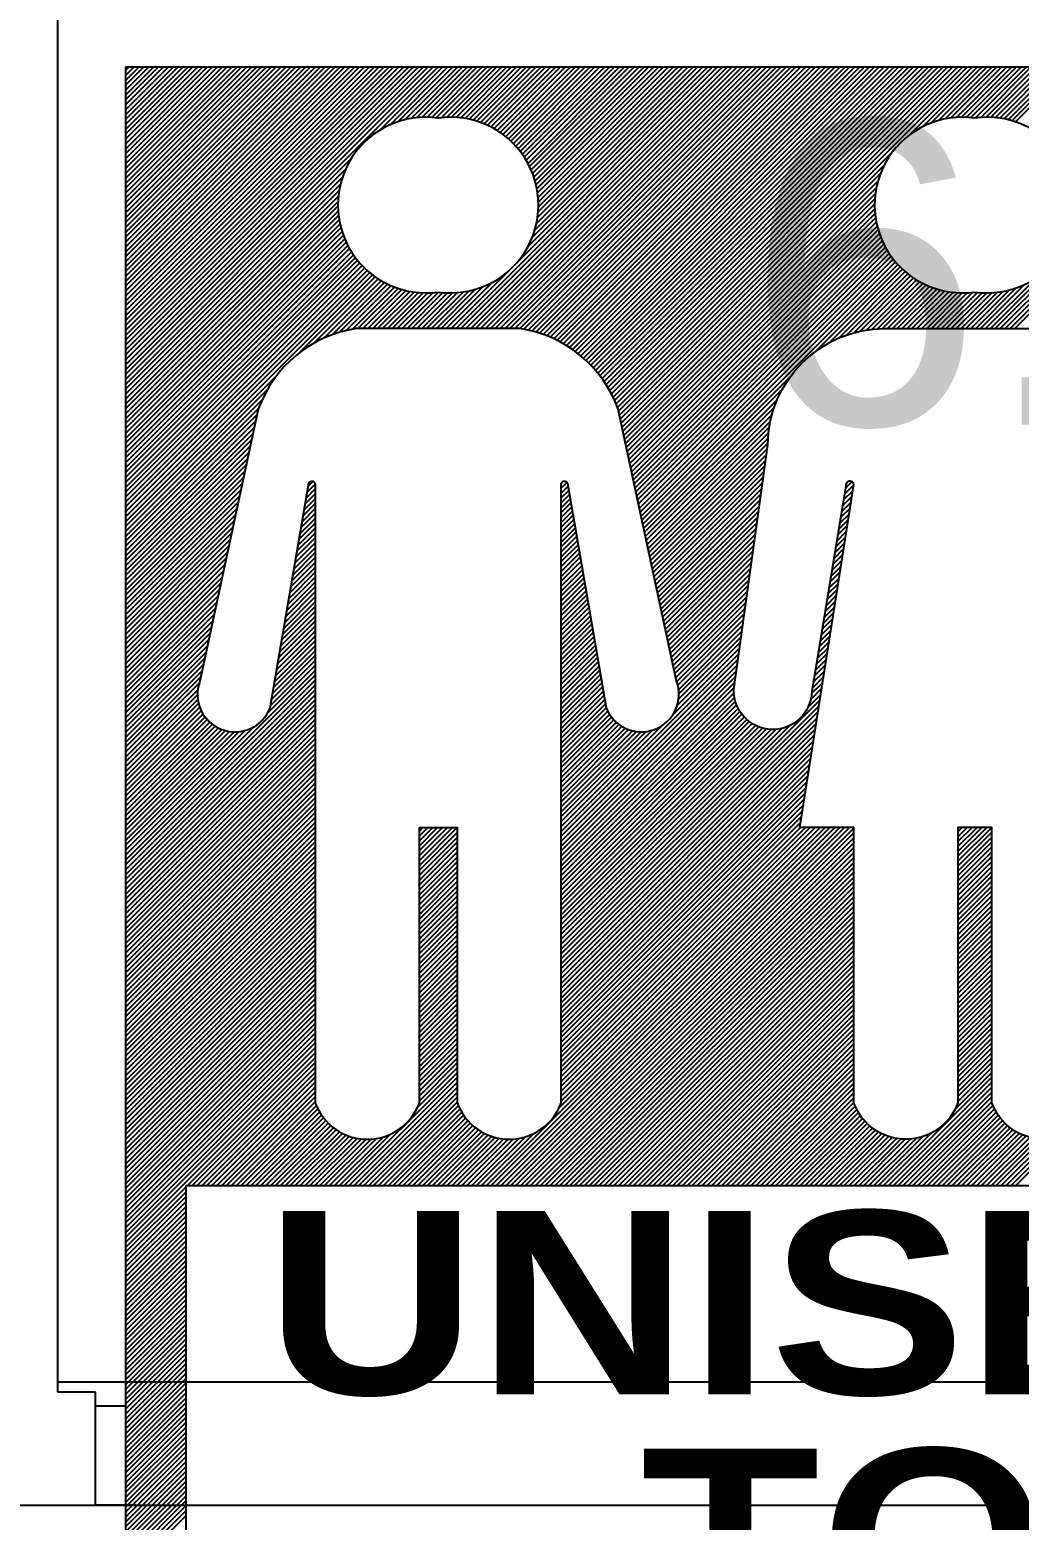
# Model space of a CAD drawing. Extents: x 15525 to 50715, y -3252 to 56414.
# Drawn here: x 30342 to 31332, y 7577 to 9069 of the extents above; entities that cross this region are included whole.
import ezdxf

# ---------------------------------------------------------------- set-up
doc = ezdxf.new("R2010")
doc.units = 0
doc.header["$MEASUREMENT"] = 0
doc.set_wipeout_variables(frame=1)
for name, color, linetype in [('A-Door', 252, 'CONTINUOUS'), ('A-Wall__Brick', 7, 'CONTINUOUS'), ('RM$', 7, 'CONTINUOUS'), ('RM$TXT', 4, 'CONTINUOUS')]:
    doc.layers.add(name, color=color, linetype=linetype)
doc.layers.add('A-Symbol-Toilet', color=7, linetype='CONTINUOUS', true_color=0x144fff)
doc.styles.add('Arial', font='arial.ttf')
doc.styles.add('MtXpl_Arial_Black', font='')
doc.styles.get('MtXpl_Arial_Black').set_extended_font_data('Arial Black')

# ---------------------------------------------------------------- blocks, each defined once
blk = doc.blocks.new('AB_T-Unisex-Acc_LH')
blk.add_wipeout([(0, 2380.6), (2981.7, 2380.6), (2981.7, 0), (0, 0)]).dxf.layer = 'A-Symbol-Toilet'
at = {"layer": 'A-Symbol-Toilet', "linetype": 'Continuous'}
for p, q in [((0, 2375.9), (4.7, 2380.6)), ((0, 2368.8), (11.8, 2380.6)), ((0, 2361.7), (18.9, 2380.6)), ((0, 2354.7), (25.9, 2380.6)), ((0, 2347.6), (33, 2380.6)), ((0, 2340.5), (40.1, 2380.6)), ((0, 2333.5), (47.1, 2380.6)), ((0, 2326.4), (54.2, 2380.6)), ((0, 2319.3), (61.3, 2380.6)), ((0, 2312.2), (68.4, 2380.6)), ((0, 2305.2), (75.4, 2380.6)), ((0, 2298.1), (82.5, 2380.6)), ((0, 2291), (89.6, 2380.6)), ((0, 2284), (96.6, 2380.6)), ((0, 2276.9), (103.7, 2380.6)), ((0, 2269.8), (110.8, 2380.6)), ((0, 2262.7), (117.8, 2380.6)), ((0, 2255.7), (124.9, 2380.6)), ((0, 2248.6), (132, 2380.6)), ((0, 2241.5), (139.1, 2380.6)), ((0, 2234.5), (146.1, 2380.6)), ((0, 2227.4), (153.2, 2380.6)), ((0, 2220.3), (160.3, 2380.6)), ((0, 2213.2), (167.3, 2380.6)), ((0, 2206.2), (174.4, 2380.6)), ((0, 2199.1), (181.5, 2380.6)), ((0, 2192), (188.6, 2380.6)), ((0, 2185), (195.6, 2380.6)), ((0, 2177.9), (202.7, 2380.6)), ((0, 2170.8), (209.8, 2380.6)), ((0, 2163.7), (216.8, 2380.6)), ((0, 2156.7), (223.9, 2380.6)), ((0, 2149.6), (231, 2380.6)), ((0, 2142.5), (238.1, 2380.6)), ((0, 2135.5), (245.1, 2380.6)), ((0, 2128.4), (252.2, 2380.6)), ((0, 2121.3), (259.3, 2380.6)), ((0, 2114.2), (266.3, 2380.6)), ((0, 2107.2), (273.4, 2380.6)), ((0, 2100.1), (280.5, 2380.6)), ((0, 2093), (287.6, 2380.6)), ((0, 2086), (294.6, 2380.6)), ((0, 2078.9), (301.7, 2380.6)), ((0, 2071.8), (308.8, 2380.6)), ((0, 2064.8), (315.8, 2380.6)), ((0, 2057.7), (322.9, 2380.6)), ((0, 2050.6), (330, 2380.6)), ((0, 2043.5), (337.1, 2380.6)), ((0, 2036.5), (344.1, 2380.6)), ((0, 2029.4), (351.2, 2380.6)), ((0, 2022.3), (358.3, 2380.6)), ((0, 2015.3), (365.3, 2380.6)), ((0, 2008.2), (372.4, 2380.6)), ((0, 2001.1), (379.5, 2380.6)), ((0, 1994), (386.6, 2380.6)), ((0, 1987), (393.6, 2380.6)), ((0, 1979.9), (400.7, 2380.6)), ((0, 1972.8), (407.8, 2380.6)), ((0, 1965.8), (414.8, 2380.6)), ((0, 1958.7), (421.9, 2380.6)), ((0, 1951.6), (429, 2380.6)), ((0, 1944.5), (436, 2380.6)), ((0, 1937.5), (443.1, 2380.6)), ((0, 1930.4), (450.2, 2380.6)), ((366.1, 2289.4), (457.3, 2380.6)), ((381, 2297.3), (464.3, 2380.6)), ((392.6, 2301.8), (471.4, 2380.6)), ((402.5, 2304.6), (478.5, 2380.6)), ((411.4, 2306.5), (485.5, 2380.6)), ((419.6, 2307.6), (492.6, 2380.6)), ((427.2, 2308.1), (499.7, 2380.6)), ((434.4, 2308.2), (506.8, 2380.6)), ((441.2, 2307.9), (513.8, 2380.6)), ((447.6, 2307.3), (520.9, 2380.6)), ((454.9, 2307.5), (528, 2380.6)), ((462.6, 2308.1), (535, 2380.6)), ((469.8, 2308.2), (542.1, 2380.6)), ((476.1, 2003.4), (853.2, 2380.6)), ((476.6, 2308), (549.2, 2380.6)), ((483, 2307.4), (556.3, 2380.6)), ((483.2, 2003.4), (860.3, 2380.6)), ((489.2, 2306.5), (563.3, 2380.6)), ((490.2, 2003.4), (867.4, 2380.6)), ((495.2, 2305.4), (570.4, 2380.6)), ((497.3, 2003.4), (874.5, 2380.6)), ((500.9, 2304), (577.5, 2380.6)), ((504.4, 2003.4), (881.5, 2380.6)), ((506.3, 2302.4), (584.5, 2380.6)), ((511.5, 2003.4), (888.6, 2380.6)), ((511.6, 2300.6), (591.6, 2380.6)), ((516.7, 2298.6), (598.7, 2380.6)), ((518.5, 2003.4), (895.7, 2380.6)), ((521.6, 2296.5), (605.8, 2380.6)), ((525.6, 2003.4), (902.7, 2380.6)), ((526.4, 2294.1), (612.8, 2380.6)), ((531, 2291.7), (619.9, 2380.6)), ((532.7, 2003.4), (909.8, 2380.6)), ((535.4, 2289), (627, 2380.6)), ((539.7, 2286.2), (634, 2380.6)), ((539.7, 2003.4), (916.9, 2380.6)), ((543.8, 2283.3), (641.1, 2380.6)), ((546.8, 2003.4), (924, 2380.6)), ((547.8, 2280.2), (648.2, 2380.6)), ((551.6, 2277), (655.3, 2380.6)), ((553.9, 2003.4), (931, 2380.6)), ((555.3, 2273.6), (662.3, 2380.6)), ((558.9, 2270.1), (669.4, 2380.6)), ((561, 2003.4), (938.1, 2380.6)), ((562.3, 2266.5), (676.5, 2380.6)), ((563.7, 2098.1), (846.2, 2380.6)), ((565.6, 2262.7), (683.5, 2380.6)), ((568, 2003.4), (945.2, 2380.6)), ((568.8, 2258.8), (690.6, 2380.6)), ((571.8, 2254.7), (697.7, 2380.6)), ((574.1, 2002.5), (952.2, 2380.6)), ((574.6, 2250.5), (704.7, 2380.6)), ((577.3, 2246.1), (711.8, 2380.6)), ((579.8, 2121.3), (839.1, 2380.6)), ((579.9, 2241.6), (718.9, 2380.6)), ((580, 2001.3), (959.3, 2380.6)), ((582.3, 2236.9), (726, 2380.6)), ((584.5, 2232.1), (733, 2380.6)), ((585.7, 1999.9), (966.4, 2380.6)), ((586, 2134.6), (832, 2380.6)), ((586.6, 2227), (740.1, 2380.6)), ((588.4, 2221.8), (747.2, 2380.6)), ((589.8, 2145.4), (825, 2380.6)), ((590.1, 2216.5), (754.2, 2380.6)), ((591.3, 1998.4), (973.4, 2380.6)), ((591.6, 2210.9), (761.3, 2380.6)), ((592.2, 2154.9), (817.9, 2380.6)), ((592.8, 2205), (768.4, 2380.6)), ((593.7, 2163.5), (810.8, 2380.6)), ((593.8, 2198.9), (775.5, 2380.6)), ((594.5, 2192.6), (782.5, 2380.6)), ((594.6, 2171.5), (803.7, 2380.6)), ((594.9, 2185.9), (789.6, 2380.6)), ((595, 2178.9), (796.7, 2380.6)), ((596.7, 1996.8), (980.5, 2380.6)), ((602, 1995), (987.6, 2380.6)), ((607.1, 1993.1), (994.7, 2380.6)), ((612.1, 1991), (1001.7, 2380.6)), ((617, 1988.8), (1008.8, 2380.6)), ((621.8, 1986.5), (1015.9, 2380.6)), ((626.5, 1984.1), (1022.9, 2380.6)), ((631, 1981.6), (1030, 2380.6)), ((635.4, 1978.9), (1037.1, 2380.6)), ((639.7, 1976.2), (1044.2, 2380.6)), ((644, 1973.3), (1051.2, 2380.6)), ((648.1, 1970.4), (1058.3, 2380.6)), ((652.1, 1967.3), (1065.4, 2380.6)), ((656, 1964.1), (1072.4, 2380.6)), ((659.8, 1960.9), (1079.5, 2380.6)), ((663.5, 1957.5), (1086.6, 2380.6)), ((667.1, 1954.1), (1093.7, 2380.6)), ((670.6, 1950.5), (1100.7, 2380.6)), ((674.1, 1946.8), (1107.8, 2380.6)), ((677.4, 1943.1), (1114.9, 2380.6)), ((680.6, 1939.2), (1121.9, 2380.6)), ((683.7, 1935.3), (1129, 2380.6)), ((686.7, 1931.2), (1136.1, 2380.6)), ((689.6, 1927), (1143.2, 2380.6)), ((692.4, 1922.8), (1150.2, 2380.6)), ((695.1, 1918.4), (1157.3, 2380.6)), ((697.7, 1913.9), (1164.4, 2380.6)), ((700.2, 1909.3), (1171.4, 2380.6)), ((702.5, 1904.6), (1178.5, 2380.6)), ((704.8, 1899.8), (1185.6, 2380.6)), ((706.9, 1894.8), (1192.7, 2380.6)), ((708.9, 1889.7), (1199.7, 2380.6)), ((710.5, 1884.3), (1206.8, 2380.6)), ((711.7, 1878.5), (1213.9, 2380.6)), ((713, 1872.6), (1220.9, 2380.6)), ((1129.8, 2282.4), (1228, 2380.6)), ((1148.8, 2294.4), (1235.1, 2380.6)), ((1161.6, 2300), (1242.1, 2380.6)), ((1172.1, 2303.5), (1249.2, 2380.6)), ((1181.4, 2305.7), (1256.3, 2380.6)), ((1189.9, 2307.1), (1263.4, 2380.6)), ((1197.8, 2307.9), (1270.4, 2380.6)), ((1205.1, 2308.2), (1277.5, 2380.6)), ((1212.1, 2308.1), (1284.6, 2380.6)), ((1218.7, 2307.7), (1291.6, 2380.6)), ((1225.2, 2307.1), (1298.7, 2380.6)), ((1233.1, 2307.9), (1305.8, 2380.6)), ((1240.5, 2308.2), (1312.9, 2380.6)), ((1246.8, 2003.4), (1624, 2380.6)), ((1247.5, 2308.1), (1319.9, 2380.6)), ((1253.9, 2003.4), (1631.1, 2380.6)), ((1254.1, 2307.7), (1327, 2380.6)), ((1260.4, 2306.9), (1334.1, 2380.6)), ((1261, 2003.4), (1638.1, 2380.6)), ((1266.5, 2305.9), (1341.1, 2380.6)), ((1268.1, 2003.4), (1645.2, 2380.6)), ((1272.3, 2304.6), (1348.2, 2380.6)), ((1275.1, 2003.4), (1652.3, 2380.6)), ((1277.8, 2303.1), (1355.3, 2380.6)), ((1282.2, 2003.4), (1659.3, 2380.6)), ((1283.2, 2301.4), (1362.4, 2380.6)), ((714.2, 1866.8), (1105.7, 2258.3)), ((0, 1923.3), (324.6, 2248)), ((715.5, 1861), (1093.7, 2239.2)), ((0, 1916.3), (316.8, 2233)), ((0, 1909.2), (312.3, 2221.5)), ((716.7, 1855.2), (1088, 2226.5)), ((718, 1849.4), (1084.6, 2215.9)), ((0, 1902.1), (309.4, 2211.5)), ((0, 1895), (307.6, 2202.6)), ((0, 1888), (306.5, 2194.5)), ((719.2, 1843.5), (1082.3, 2206.6)), ((720.5, 1837.7), (1080.9, 2198.1)), ((0, 1880.9), (305.9, 2186.8)), ((0, 1873.8), (305.8, 2179.7)), ((0, 1866.8), (306.1, 2172.9)), ((721.7, 1831.9), (1080.1, 2190.3)), ((723, 1826.1), (1079.8, 2182.9)), ((724.3, 1820.3), (1079.9, 2175.9)), ((0, 1859.7), (306.7, 2166.4)), ((0, 1852.6), (307.6, 2160.2)), ((0, 1845.5), (308.8, 2154.3)), ((725.5, 1814.4), (1080.4, 2169.3)), ((726.8, 1808.6), (1081.2, 2163)), ((728, 1802.8), (1082.2, 2157)), ((729.3, 1797), (1083.5, 2151.2)), ((0, 1838.5), (310.2, 2148.6)), ((0, 1831.4), (311.8, 2143.2)), ((0, 1824.3), (313.6, 2137.9)), ((0, 1817.3), (315.6, 2132.8)), ((0, 1810.2), (317.7, 2127.9)), ((730.5, 1791.2), (1085, 2145.6)), ((731.8, 1785.4), (1086.7, 2140.3)), ((733, 1779.5), (1088.6, 2135.1)), ((734.3, 1773.7), (1090.7, 2130.1)), ((0, 1803.1), (320.1, 2123.2)), ((0, 1796.1), (322.5, 2118.6)), ((0, 1789), (325.2, 2114.2)), ((0, 1781.9), (328, 2109.9)), ((735.5, 1767.9), (1092.9, 2125.3)), ((736.8, 1762.1), (1095.4, 2120.7)), ((738, 1756.3), (1097.9, 2116.2)), ((739.3, 1750.4), (1100.7, 2111.8)), ((740.5, 1744.6), (1103.6, 2107.7)), ((0, 1774.8), (330.9, 2105.8)), ((0, 1767.8), (334, 2101.8)), ((0, 1760.7), (337.3, 2098)), ((0, 1753.6), (340.6, 2094.3)), ((0, 1746.6), (344.2, 2090.7)), ((0, 1739.5), (347.8, 2087.3)), ((469, 2003.4), (551.7, 2086.1)), ((741.8, 1738.8), (1106.6, 2103.6)), ((743, 1733), (1109.8, 2099.7)), ((744.3, 1727.2), (1113.1, 2095.9)), ((995, 1970.8), (1116.5, 2092.3)), ((1014.2, 1983), (1120.1, 2088.8)), ((1028, 1989.7), (1123.8, 2085.5)), ((0, 1732.4), (351.6, 2084)), ((0, 1725.3), (355.5, 2080.9)), ((250.1, 1968.3), (359.6, 2077.9)), ((271.1, 1982.3), (363.8, 2075)), ((285.4, 1989.6), (368.2, 2072.3)), ((297.4, 1994.5), (372.7, 2069.8)), ((308, 1998), (377.4, 2067.4)), ((317.6, 2000.6), (382.3, 2065.2)), ((454.9, 2003.4), (515.3, 2063.8)), ((462, 2003.4), (528.6, 2070.1)), ((1039.5, 1994.1), (1127.7, 2082.3)), ((1049.8, 1997.3), (1131.7, 2079.2)), ((1059.2, 1999.6), (1135.9, 2076.3)), ((1067.9, 2001.3), (1140.2, 2073.6)), ((1076.1, 2002.4), (1144.6, 2070.9)), ((1083.8, 2003.1), (1149.2, 2068.5)), ((1091.2, 2003.4), (1154, 2066.2)), ((1098.4, 2003.4), (1159, 2064.1)), ((1232.7, 2003.4), (1296, 2066.8)), ((1239.8, 2003.4), (1312.1, 2075.8)), ((326.6, 2002.4), (387.3, 2063.2)), ((334.7, 2003.4), (392.5, 2061.3)), ((341.7, 2003.4), (397.9, 2059.6)), ((348.8, 2003.4), (403.5, 2058.2)), ((355.9, 2003.4), (409.4, 2056.9)), ((363, 2003.4), (415.5, 2056)), ((370, 2003.4), (421.8, 2055.3)), ((377.1, 2003.4), (428.5, 2054.9)), ((384.2, 2003.4), (435.6, 2054.8)), ((391.2, 2003.4), (443, 2055.2)), ((398.3, 2003.4), (450.9, 2056)), ((405.4, 2003.4), (457.2, 2055.3)), ((412.5, 2003.4), (463.9, 2054.9)), ((419.5, 2003.4), (470.9, 2054.8)), ((426.6, 2003.4), (478.4, 2055.2)), ((433.7, 2003.4), (486.3, 2056.1)), ((440.7, 2003.4), (494.9, 2057.6)), ((447.8, 2003.4), (504.4, 2060.1)), ((1105.4, 2003.4), (1164.1, 2062.1)), ((1112.5, 2003.4), (1169.4, 2060.4)), ((1119.6, 2003.4), (1174.9, 2058.8)), ((1126.6, 2003.4), (1180.7, 2057.5)), ((1133.7, 2003.4), (1186.6, 2056.4)), ((1140.8, 2003.4), (1192.9, 2055.5)), ((1147.9, 2003.4), (1199.4, 2055)), ((1154.9, 2003.4), (1206.3, 2054.8)), ((1162, 2003.4), (1213.5, 2055)), ((1169.1, 2003.4), (1221.3, 2055.7)), ((1176.1, 2003.4), (1228.3, 2055.6)), ((1183.2, 2003.4), (1234.8, 2055)), ((1190.3, 2003.4), (1241.6, 2054.8)), ((1197.3, 2003.4), (1248.9, 2055)), ((1204.4, 2003.4), (1256.6, 2055.6)), ((1211.5, 2003.4), (1264.9, 2056.8)), ((1218.6, 2003.4), (1273.9, 2058.8)), ((1225.6, 2003.4), (1284.1, 2061.9)), ((0, 1718.3), (217.7, 1935.9)), ((0, 1711.2), (203.7, 1914.9)), ((745.5, 1721.3), (958.4, 1934.2)), ((746.8, 1715.5), (946.2, 1914.9)), ((0, 1704.1), (196.4, 1900.6)), ((748, 1709.7), (939.5, 1901.2)), ((0, 1697.1), (191.5, 1888.6)), ((0, 1690), (189.3, 1879.3)), ((0, 1682.9), (187.3, 1870.3)), ((749.3, 1703.9), (935.1, 1889.7)), ((750.5, 1698.1), (931.9, 1879.4)), ((751.8, 1692.2), (929.6, 1870)), ((0, 1675.8), (185.4, 1861.2)), ((0, 1668.8), (183.5, 1852.2)), ((753, 1686.4), (927.9, 1861.3)), ((754.3, 1680.6), (926.8, 1853.1)), ((0, 1661.7), (181.5, 1843.2)), ((0, 1654.6), (179.6, 1834.2)), ((755.5, 1674.8), (926.1, 1845.3)), ((756.8, 1669), (925.8, 1837.9)), ((758.1, 1663.1), (925, 1830.1)), ((0, 1647.6), (177.7, 1825.2)), ((0, 1640.5), (175.7, 1816.2)), ((0, 1633.4), (173.8, 1807.2)), ((759.3, 1657.3), (923.8, 1821.9)), ((760.6, 1651.5), (922.7, 1813.6)), ((761.8, 1645.7), (921.5, 1805.4)), ((0, 1626.3), (171.8, 1798.2)), ((0, 1619.3), (169.9, 1789.2)), ((763.1, 1639.9), (920.4, 1797.2)), ((764.3, 1634.1), (919.3, 1789)), ((0, 1612.2), (168, 1780.2)), ((0, 1605.1), (166, 1771.2)), ((259, 1751), (273, 1765)), ((260.4, 1759.5), (273, 1772.1)), ((261.9, 1768), (273, 1779.2)), ((263.4, 1776.6), (269.9, 1783.1)), ((627.8, 1773.3), (636.1, 1781.6)), ((627.8, 1766.2), (637.6, 1776)), ((627.8, 1759.2), (638.6, 1770)), ((627.8, 1752.1), (639.6, 1763.9)), ((628.4, 1781), (630.1, 1782.7)), ((765.6, 1628.2), (918.1, 1780.8)), ((766.8, 1622.4), (917, 1772.6)), ((768.1, 1616.6), (915.8, 1764.4)), ((1035, 1756.2), (1048.3, 1769.5)), ((1036.4, 1764.7), (1049.6, 1777.9)), ((1037.8, 1773.2), (1047, 1782.4)), ((0, 1598.1), (164.1, 1762.1)), ((0, 1591), (162.1, 1753.1)), ((0, 1583.9), (160.2, 1744.1)), ((254.5, 1725.3), (273, 1743.8)), ((256, 1733.9), (273, 1750.9)), ((257.5, 1742.4), (273, 1758)), ((627.8, 1745), (640.7, 1757.9)), ((627.8, 1738), (641.7, 1751.9)), ((627.8, 1730.9), (642.8, 1745.8)), ((769.3, 1610.8), (914.7, 1756.2)), ((770.6, 1605), (913.6, 1747.9)), ((1030.7, 1730.8), (1044.3, 1744.3)), ((1032.1, 1739.3), (1045.6, 1752.7)), ((1033.5, 1747.7), (1046.9, 1761.1)), ((0, 1576.8), (158.3, 1735.1)), ((0, 1569.8), (156.3, 1726.1)), ((250.1, 1699.7), (273, 1722.6)), ((251.6, 1708.2), (273, 1729.7)), ((253.1, 1716.8), (273, 1736.7)), ((627.8, 1723.8), (643.8, 1739.8)), ((627.8, 1716.8), (644.8, 1733.8)), ((627.8, 1709.7), (645.9, 1727.8)), ((627.8, 1702.6), (646.9, 1721.7)), ((771.8, 1599.1), (912.4, 1739.7)), ((773.1, 1593.3), (911.3, 1731.5)), ((774.3, 1587.5), (910.1, 1723.3)), ((1027.9, 1713.8), (1041.7, 1727.6)), ((1029.3, 1722.3), (1043, 1735.9)), ((0, 1562.7), (154.4, 1717.1)), ((0, 1555.6), (152.5, 1708.1)), ((0, 1548.6), (150.5, 1699.1)), ((245.7, 1674), (273, 1701.4)), ((247.2, 1682.6), (273, 1708.5)), ((248.6, 1691.1), (273, 1715.5)), ((627.8, 1695.5), (648, 1715.7)), ((627.8, 1688.5), (649, 1709.7)), ((627.8, 1681.4), (650, 1703.6)), ((775.6, 1581.7), (909, 1715.1)), ((776.8, 1575.9), (907.8, 1706.9)), ((778.1, 1570), (906.7, 1698.7)), ((1023.7, 1688.4), (1037.7, 1702.4)), ((1025.1, 1696.9), (1039, 1710.8)), ((1026.5, 1705.3), (1040.3, 1719.2)), ((0, 1541.5), (148.6, 1690.1)), ((0, 1534.4), (146.6, 1681.1)), ((241.3, 1648.4), (273, 1680.2)), ((242.7, 1656.9), (273, 1687.2)), ((244.2, 1665.5), (273, 1694.3)), ((627.8, 1674.3), (651.1, 1697.6)), ((627.8, 1667.3), (652.1, 1691.6)), ((627.8, 1660.2), (653.2, 1685.5)), ((627.8, 1653.1), (654.2, 1679.5)), ((779.3, 1564.2), (905.6, 1690.4)), ((780.6, 1558.4), (904.4, 1682.2)), ((1019.5, 1663), (1033.7, 1677.2)), ((1020.9, 1671.4), (1035.1, 1685.6)), ((1022.3, 1679.9), (1036.4, 1694)), ((0, 1527.4), (144.7, 1672.1)), ((0, 1520.3), (142.8, 1663)), ((236.8, 1622.8), (273, 1659)), ((238.3, 1631.3), (273, 1666)), ((239.8, 1639.9), (273, 1673.1)), ((627.8, 1646), (655.3, 1673.5)), ((627.8, 1639), (656.3, 1667.5)), ((627.8, 1631.9), (657.3, 1661.4)), ((627.8, 1624.8), (658.4, 1655.4)), ((781.8, 1552.6), (903.3, 1674)), ((783.1, 1546.8), (902.1, 1665.8)), ((784.3, 1540.9), (901, 1657.6)), ((1016.7, 1646), (1031.1, 1660.4)), ((1018.1, 1654.5), (1032.4, 1668.8)), ((0, 1513.2), (140.8, 1654)), ((0, 1506.1), (138.9, 1645)), ((0, 1499.1), (137, 1636)), ((232.4, 1597.1), (273, 1637.8)), ((233.9, 1605.7), (273, 1644.8)), ((235.4, 1614.2), (273, 1651.9)), ((627.8, 1617.8), (659.4, 1649.4)), ((627.8, 1610.7), (660.5, 1643.3)), ((627.8, 1603.6), (661.5, 1637.3)), ((785.6, 1535.1), (899.8, 1649.4)), ((786.8, 1529.3), (898.7, 1641.2)), ((1012.5, 1620.6), (1027.1, 1635.2)), ((1013.9, 1629.1), (1028.5, 1643.6)), ((1015.3, 1637.5), (1029.8, 1652)), ((0, 1492), (135, 1627)), ((0, 1484.9), (133.1, 1618)), ((228, 1571.5), (273, 1616.5)), ((229.5, 1580), (273, 1623.6)), ((230.9, 1588.6), (273, 1630.7)), ((627.8, 1596.5), (662.5, 1631.3)), ((627.8, 1589.5), (663.6, 1625.2)), ((627.8, 1582.4), (664.6, 1619.2)), ((627.8, 1575.3), (665.7, 1613.2)), ((788.1, 1523.5), (897.6, 1633)), ((789.3, 1517.7), (896.4, 1624.7)), ((790.6, 1511.8), (895.3, 1616.5)), ((1009.7, 1603.6), (1024.5, 1618.5)), ((1011.1, 1612.1), (1025.8, 1626.9)), ((0, 1477.9), (131.1, 1609)), ((0, 1470.8), (129.2, 1600)), ((0, 1463.7), (127.3, 1591)), ((223.6, 1545.9), (273, 1595.3)), ((225, 1554.4), (273, 1602.4)), ((226.5, 1562.9), (273, 1609.5)), ((627.8, 1568.3), (666.7, 1607.2)), ((627.8, 1561.2), (667.7, 1601.1)), ((627.8, 1554.1), (668.8, 1595.1)), ((791.9, 1506), (894.1, 1608.3)), ((793.1, 1500.2), (893, 1600.1)), ((794.4, 1494.4), (891.8, 1591.9)), ((1005.4, 1578.2), (1020.5, 1593.3)), ((1006.9, 1586.7), (1021.9, 1601.7)), ((1008.3, 1595.2), (1023.2, 1610.1)), ((0, 1456.6), (125.3, 1582)), ((0, 1449.6), (123.4, 1573)), ((219.1, 1520.2), (273, 1574.1)), ((220.6, 1528.8), (273, 1581.2)), ((222.1, 1537.3), (273, 1588.3)), ((627.8, 1547), (669.8, 1589.1)), ((627.8, 1540), (670.9, 1583)), ((627.8, 1532.9), (671.9, 1577)), ((627.8, 1525.8), (672.9, 1571)), ((796.1, 1489), (890.7, 1583.7)), ((797.2, 1483.1), (889.6, 1575.5)), ((1002.6, 1561.3), (1017.9, 1576.5)), ((1004, 1569.7), (1019.2, 1584.9)), ((0, 1442.5), (121.4, 1563.9)), ((0, 1435.4), (119.5, 1554.9)), ((214.7, 1494.6), (273, 1552.9)), ((216.2, 1503.1), (273, 1560)), ((217.7, 1511.7), (273, 1567)), ((627.8, 1518.8), (674, 1564.9)), ((627.8, 1511.7), (675, 1558.9)), ((627.8, 1504.6), (676.1, 1552.9)), ((795.1, 1459.8), (886.1, 1550.8)), ((797.1, 1468.9), (887.3, 1559)), ((797.6, 1476.4), (888.4, 1567.2)), ((998.4, 1535.8), (1013.9, 1551.3)), ((999.8, 1544.3), (1015.3, 1559.7)), ((1001.2, 1552.8), (1016.6, 1568.1)), ((0, 1428.4), (117.6, 1545.9)), ((0, 1421.3), (115.6, 1536.9)), ((0, 1414.2), (113.7, 1527.9)), ((210.3, 1468.9), (273, 1531.7)), ((211.8, 1477.5), (273, 1538.8)), ((213.2, 1486), (273, 1545.8)), ((627.8, 1497.5), (677.1, 1546.8)), ((627.8, 1490.5), (678.1, 1540.8)), ((627.8, 1483.4), (679.2, 1534.8)), ((627.8, 1278.3), (883.9, 1534.4)), ((627.8, 1476.3), (680.2, 1528.8)), ((627.8, 1271.3), (882.7, 1526.2)), ((788.8, 1446.4), (885, 1542.6)), ((994.2, 1510.4), (1010, 1526.2)), ((995.6, 1518.9), (1011.3, 1534.6)), ((997, 1527.4), (1012.6, 1542.9)), ((0, 1407.1), (111.8, 1518.9)), ((0, 1237.4), (273, 1510.5)), ((0, 1400.1), (109.8, 1509.9)), ((204.7, 1449.2), (273, 1517.5)), ((208.8, 1460.4), (273, 1524.6)), ((627.8, 1469.3), (681.3, 1522.7)), ((627.8, 1264.2), (881.6, 1518)), ((627.8, 1462.2), (682.3, 1516.7)), ((627.8, 1455.1), (683.4, 1510.7)), ((627.8, 1257.1), (880.4, 1509.7)), ((627.8, 1448), (684.4, 1504.6)), ((991.4, 1493.4), (1007.3, 1509.4)), ((992.8, 1501.9), (1008.7, 1517.8)), ((0, 1230.4), (273, 1503.4)), ((0, 1393), (107.9, 1500.9)), ((0, 1223.3), (273, 1496.3)), ((0, 1385.9), (105.4, 1491.3)), ((0, 1216.2), (273, 1489.3)), ((627.8, 1250.1), (879.3, 1501.5)), ((627.8, 1441), (685.4, 1498.6)), ((627.8, 1243), (878.1, 1493.3)), ((627.8, 1433.9), (686.5, 1492.6)), ((627.8, 1426.8), (687.5, 1486.5)), ((627.8, 1235.9), (877, 1485.1)), ((987.6, 1468.5), (1003.4, 1484.2)), ((989, 1476.9), (1004.7, 1492.6)), ((990, 1485), (1006, 1501)), ((0, 1378.9), (103.6, 1482.5)), ((0, 1209.2), (273, 1482.2)), ((0, 1202.1), (273, 1475.1)), ((0, 1371.8), (103.2, 1475)), ((0, 1364.7), (103.8, 1468.5)), ((0, 1195), (273, 1468)), ((0, 1357.6), (104.9, 1462.6)), ((627.8, 1419.8), (688.6, 1480.5)), ((627.8, 1228.8), (876.8, 1477.8)), ((627.8, 1412.7), (689.6, 1474.5)), ((627.8, 1221.8), (877.6, 1471.5)), ((627.8, 1405.6), (690.6, 1468.5)), ((627.8, 1094.5), (1000.7, 1467.4)), ((627.8, 1214.7), (878.9, 1465.8)), ((627.8, 1398.6), (691.7, 1462.4)), ((983.8, 1457.6), (1002.1, 1475.8)), ((0, 1187.9), (273, 1461)), ((0, 1350.6), (106.6, 1457.2)), ((0, 1180.9), (273, 1453.9)), ((0, 1343.5), (108.7, 1452.2)), ((0, 1336.4), (111.2, 1447.7)), ((0, 1173.8), (273, 1446.8)), ((0, 1329.4), (114.1, 1443.5)), ((627.8, 1207.6), (880.7, 1460.6)), ((627.8, 1087.4), (999.4, 1459)), ((627.8, 1391.5), (692.7, 1456.4)), ((627.8, 1200.6), (882.9, 1455.7)), ((627.8, 1384.4), (694.9, 1451.5)), ((627.8, 1193.5), (885.5, 1451.2)), ((627.8, 1080.4), (998.1, 1450.6)), ((627.8, 1186.4), (888.5, 1447.1)), ((627.8, 1377.3), (697.5, 1447)), ((627.8, 1179.3), (891.7, 1443.2)), ((627.8, 1370.3), (700.4, 1442.9)), ((627.8, 1073.3), (996.8, 1442.2)), ((0, 1166.7), (273, 1439.8)), ((0, 1322.3), (117.3, 1439.6)), ((0, 1315.2), (120.8, 1436)), ((0, 1308.1), (124.7, 1432.8)), ((0, 1159.7), (273, 1432.7)), ((0, 1301.1), (128.9, 1429.9)), ((0, 1244.5), (184.4, 1428.9)), ((0, 1294), (133.4, 1427.4)), ((0, 1152.6), (273, 1425.6)), ((0, 1286.9), (138.3, 1425.3)), ((0, 1251.6), (172.2, 1423.8)), ((0, 1279.9), (143.7, 1423.6)), ((0, 1272.8), (149.6, 1422.4)), ((0, 1258.7), (163.5, 1422.1)), ((0, 1265.7), (156.1, 1421.8)), ((0, 1145.5), (273, 1418.5)), ((627.8, 1172.3), (895.3, 1439.7)), ((627.8, 1363.2), (703.6, 1439)), ((627.8, 1165.2), (899.1, 1436.5)), ((627.8, 1356.1), (707.2, 1435.5)), ((627.8, 1066.2), (995.5, 1433.9)), ((627.8, 1158.1), (903.3, 1433.7)), ((627.8, 1349.1), (711.1, 1432.4)), ((627.8, 1151.1), (907.9, 1431.1)), ((627.8, 1285.4), (773, 1430.6)), ((627.8, 1101.6), (956.9, 1430.6)), ((627.8, 1342), (715.4, 1429.5)), ((627.8, 1144), (912.8, 1429)), ((627.8, 1136.9), (918.1, 1427.2)), ((627.8, 1334.9), (720, 1427.1)), ((627.8, 1108.6), (946, 1426.8)), ((627.8, 1129.9), (923.9, 1426)), ((627.8, 1115.7), (937.6, 1425.5)), ((627.8, 1059.1), (994.1, 1425.5)), ((627.8, 1122.8), (930.4, 1425.3)), ((627.8, 1327.8), (725, 1425)), ((627.8, 1292.5), (759.6, 1424.3)), ((627.8, 1320.8), (730.4, 1423.3)), ((627.8, 1299.6), (750.5, 1422.3)), ((627.8, 1313.7), (736.3, 1422.2)), ((627.8, 1306.6), (743, 1421.8)), ((0, 1138.4), (273, 1411.5)), ((0, 1131.4), (273, 1404.4)), ((0, 1124.3), (273, 1397.3)), ((627.8, 1052.1), (992.8, 1417.1)), ((627.8, 1045), (991.5, 1408.7)), ((627.8, 1037.9), (990.2, 1400.3)), ((0, 1117.2), (273, 1390.3)), ((0, 1110.2), (273, 1383.2)), ((0, 1103.1), (273, 1376.1)), ((627.8, 1030.9), (988.8, 1391.9)), ((627.8, 1023.8), (987.5, 1383.5)), ((0, 1096), (273, 1369)), ((0, 1088.9), (273, 1362)), ((0, 1081.9), (273, 1354.9)), ((627.8, 1016.7), (986.2, 1375.1)), ((627.8, 1009.6), (984.9, 1366.7)), ((627.8, 1002.6), (983.6, 1358.3)), ((0, 1074.8), (273, 1347.8)), ((0, 1067.7), (273, 1340.8)), ((0, 1060.7), (273, 1333.7)), ((627.8, 995.5), (982.2, 1349.9)), ((627.8, 988.4), (980.9, 1341.6)), ((627.8, 981.4), (979.6, 1333.2)), ((0, 1053.6), (273, 1326.6)), ((0, 1046.5), (273, 1319.6)), ((0, 1039.4), (273, 1312.5)), ((627.8, 974.3), (978.3, 1324.8)), ((627.8, 967.2), (977, 1316.4)), ((0, 1032.4), (273, 1305.4)), ((0, 1025.3), (273, 1298.3)), ((0, 1018.2), (273, 1291.3)), ((627.8, 960.1), (975.6, 1308)), ((627.8, 953.1), (974.3, 1299.6)), ((627.8, 946), (973, 1291.2)), ((0, 1011.2), (273, 1284.2)), ((0, 1004.1), (273, 1277.1)), ((0, 997), (273, 1270.1)), ((423.2, 1278.8), (428.4, 1284)), ((423.2, 1271.7), (435.5, 1284)), ((423.2, 1264.6), (442.6, 1284)), ((423.2, 1257.6), (449.6, 1284)), ((423.2, 1250.5), (456.7, 1284)), ((423.2, 1243.4), (463.8, 1284)), ((423.2, 1236.3), (470.9, 1284)), ((423.2, 1229.3), (477.7, 1283.8)), ((423.2, 1222.2), (477.7, 1276.7)), ((423.2, 1215.1), (477.7, 1269.6)), ((519.9, 767.4), (1036.5, 1284)), ((527, 767.4), (1043.6, 1284)), ((534.1, 767.4), (1049.8, 1283.1)), ((541.1, 767.4), (1049.8, 1276)), ((548.2, 767.4), (1049.8, 1269)), ((624.4, 879), (1029.5, 1284)), ((627.8, 938.9), (972.9, 1284)), ((627.8, 931.9), (980, 1284)), ((627.8, 924.8), (987, 1284)), ((627.8, 917.7), (994.1, 1284)), ((627.8, 910.6), (1001.2, 1284)), ((627.8, 903.6), (1008.3, 1284)), ((627.8, 896.5), (1015.3, 1284)), ((627.8, 889.4), (1022.4, 1284)), ((1199.9, 1277.7), (1206.2, 1284)), ((1199.9, 1270.6), (1213.3, 1284)), ((1199.9, 1263.5), (1220.4, 1284)), ((1199.9, 1256.5), (1227.5, 1284)), ((1199.9, 1249.4), (1234.5, 1284)), ((1199.9, 1242.3), (1241.6, 1284)), ((1199.9, 1235.2), (1248.7, 1284)), ((1199.9, 1228.2), (1248.9, 1277.2)), ((1199.9, 1221.1), (1248.9, 1270.1)), ((0, 989.9), (273, 1263)), ((0, 982.9), (273, 1255.9)), ((0, 975.8), (273, 1248.8)), ((423.2, 1208.1), (477.7, 1262.6)), ((423.2, 1201), (477.7, 1255.5)), ((423.2, 1193.9), (477.7, 1248.4)), ((555.3, 767.4), (1049.8, 1261.9)), ((562.4, 767.4), (1049.8, 1254.8)), ((569.4, 767.4), (1049.8, 1247.7)), ((1199.9, 1214), (1248.9, 1263.1)), ((1199.9, 1207), (1248.9, 1256)), ((1199.9, 1199.9), (1248.9, 1248.9)), ((0, 968.7), (273, 1241.8)), ((0, 961.7), (273, 1234.7)), ((0, 954.6), (273, 1227.6)), ((423.2, 1186.8), (477.7, 1241.3)), ((423.2, 1179.8), (477.7, 1234.3)), ((423.2, 1172.7), (477.7, 1227.2)), ((576.5, 767.4), (1049.8, 1240.7)), ((583.6, 767.4), (1049.8, 1233.6)), ((590.6, 767.4), (1049.8, 1226.5)), ((1199.9, 1192.8), (1248.9, 1241.8)), ((1199.9, 1185.7), (1248.9, 1234.8)), ((1199.9, 1178.7), (1248.9, 1227.7)), ((0, 947.5), (273, 1220.6)), ((0, 940.5), (273, 1213.5)), ((0, 933.4), (273, 1206.4)), ((423.2, 1165.6), (477.7, 1220.1)), ((423.2, 1158.6), (477.7, 1213.1)), ((423.2, 1151.5), (477.7, 1206)), ((597.7, 767.4), (1049.8, 1219.5)), ((604.8, 767.4), (1049.8, 1212.4)), ((611.9, 767.4), (1049.8, 1205.3)), ((1199.9, 1171.6), (1248.9, 1220.6)), ((1199.9, 1164.5), (1248.9, 1213.6)), ((1199.9, 1157.5), (1248.9, 1206.5)), ((0, 926.3), (273, 1199.3)), ((0, 919.2), (273, 1192.3)), ((0, 912.2), (273, 1185.2)), ((423.2, 1144.4), (477.7, 1198.9)), ((423.2, 1137.3), (477.7, 1191.9)), ((423.2, 1130.3), (477.7, 1184.8)), ((618.9, 767.4), (1049.8, 1198.2)), ((626, 767.4), (1049.8, 1191.2)), ((633.1, 767.4), (1049.8, 1184.1)), ((1199.9, 1150.4), (1248.9, 1199.4)), ((1199.9, 1143.3), (1248.9, 1192.3)), ((1199.9, 1136.2), (1248.9, 1185.3)), ((0, 905.1), (273, 1178.1)), ((0, 898), (273, 1171.1)), ((0, 891), (273, 1164)), ((423.2, 1123.2), (477.7, 1177.7)), ((423.2, 1116.1), (477.7, 1170.6)), ((423.2, 1109.1), (477.7, 1163.6)), ((640.1, 767.4), (1049.8, 1177)), ((647.2, 767.4), (1049.8, 1170)), ((654.3, 767.4), (1049.8, 1162.9)), ((1199.9, 1129.2), (1248.9, 1178.2)), ((1199.9, 1122.1), (1248.9, 1171.1)), ((1199.9, 1115), (1248.9, 1164.1)), ((0, 883.9), (273, 1156.9)), ((0, 876.8), (273, 1149.8)), ((0, 869.7), (273, 1142.8)), ((423.2, 1102), (477.7, 1156.5)), ((423.2, 1094.9), (477.7, 1149.4)), ((423.2, 1087.8), (477.7, 1142.4)), ((661.4, 767.4), (1049.8, 1155.8)), ((668.4, 767.4), (1049.8, 1148.7)), ((675.5, 767.4), (1049.8, 1141.7)), ((1199.9, 1108), (1248.9, 1157)), ((1199.9, 1100.9), (1248.9, 1149.9)), ((1199.9, 1093.8), (1248.9, 1142.8)), ((0, 862.7), (273, 1135.7)), ((0, 855.6), (273, 1128.6)), ((0, 848.5), (273, 1121.6)), ((423.2, 1080.8), (477.7, 1135.3)), ((423.2, 1073.7), (477.7, 1128.2)), ((423.2, 1066.6), (477.7, 1121.1)), ((682.6, 767.4), (1049.8, 1134.6)), ((689.6, 767.4), (1049.8, 1127.5)), ((696.7, 767.4), (1049.8, 1120.5)), ((1199.9, 1086.7), (1248.9, 1135.8)), ((1199.9, 1079.7), (1248.9, 1128.7)), ((1199.9, 1072.6), (1248.9, 1121.6)), ((0, 841.5), (273, 1114.5)), ((0, 834.4), (273, 1107.4)), ((0, 827.3), (273, 1100.3)), ((423.2, 1059.6), (477.7, 1114.1)), ((423.2, 1052.5), (477.7, 1107)), ((423.2, 1045.4), (477.7, 1099.9)), ((703.8, 767.4), (1049.8, 1113.4)), ((710.9, 767.4), (1049.8, 1106.3)), ((717.9, 767.4), (1049.8, 1099.2)), ((1199.9, 1065.5), (1248.9, 1114.6)), ((1199.9, 1058.5), (1248.9, 1107.5)), ((1199.9, 1051.4), (1248.9, 1100.4)), ((0, 820.2), (273, 1093.3)), ((0, 813.2), (273, 1086.2)), ((0, 806.1), (273, 1079.1)), ((423.2, 1038.3), (477.7, 1092.9)), ((423.2, 1031.3), (477.7, 1085.8)), ((423.2, 1024.2), (477.7, 1078.7)), ((725, 767.4), (1049.8, 1092.2)), ((732.1, 767.4), (1049.8, 1085.1)), ((739.1, 767.4), (1049.8, 1078)), ((1199.9, 1044.3), (1248.9, 1093.3)), ((1199.9, 1037.2), (1248.9, 1086.3)), ((1199.9, 1030.2), (1248.9, 1079.2)), ((0, 799), (273, 1072.1)), ((0, 792), (273, 1065)), ((0, 784.9), (273, 1057.9)), ((423.2, 1017.1), (477.7, 1071.6)), ((423.2, 1010.1), (477.7, 1064.6)), ((423.2, 1003), (477.7, 1057.5)), ((746.2, 767.4), (1049.8, 1071)), ((753.3, 767.4), (1049.8, 1063.9)), ((760.3, 767.4), (1049.8, 1056.8)), ((1199.9, 1023.1), (1248.9, 1072.1)), ((1199.9, 1016), (1248.9, 1065.1)), ((1199.9, 1009), (1248.9, 1058)), ((0, 777.8), (273, 1050.9)), ((0, 770.7), (273, 1043.8)), ((0, 763.7), (273, 1036.7)), ((423.2, 995.9), (477.7, 1050.4)), ((423.2, 988.9), (477.7, 1043.4)), ((423.2, 981.8), (477.7, 1036.3)), ((767.4, 767.4), (1049.8, 1049.8)), ((774.5, 767.4), (1049.8, 1042.7)), ((781.6, 767.4), (1049.8, 1035.6)), ((1199.9, 1001.9), (1248.9, 1050.9)), ((1199.9, 994.8), (1248.9, 1043.8)), ((1199.9, 987.8), (1248.9, 1036.8)), ((0, 756.6), (273, 1029.6)), ((0, 749.5), (273, 1022.6)), ((0, 742.5), (273, 1015.5)), ((423.2, 974.7), (477.7, 1029.2)), ((423.2, 967.6), (477.7, 1022.1)), ((423.2, 960.6), (477.7, 1015.1)), ((788.6, 767.4), (1049.8, 1028.5)), ((795.7, 767.4), (1049.8, 1021.5)), ((802.8, 767.4), (1049.8, 1014.4)), ((1199.9, 980.7), (1248.9, 1029.7)), ((1199.9, 973.6), (1248.9, 1022.6)), ((1199.9, 966.5), (1248.9, 1015.6)), ((0, 735.4), (273, 1008.4)), ((0, 728.3), (273, 1001.4)), ((0, 721.2), (273, 994.3)), ((423.2, 953.5), (477.7, 1008)), ((423.2, 946.4), (477.7, 1000.9)), ((423.2, 939.4), (477.7, 993.9)), ((809.8, 767.4), (1049.8, 1007.3)), ((816.9, 767.4), (1049.8, 1000.3)), ((824, 767.4), (1049.8, 993.2)), ((1199.9, 959.5), (1248.9, 1008.5)), ((1199.9, 952.4), (1248.9, 1001.4)), ((1199.9, 945.3), (1248.9, 994.4)), ((0, 714.2), (273, 987.2)), ((0, 707.1), (273, 980.1)), ((0, 700), (273, 973.1)), ((423.2, 932.3), (477.7, 986.8)), ((423.2, 925.2), (477.7, 979.7)), ((423.2, 918.1), (477.7, 972.6)), ((831.1, 767.4), (1049.8, 986.1)), ((838.1, 767.4), (1049.8, 979)), ((845.2, 767.4), (1049.8, 972)), ((1199.9, 938.3), (1248.9, 987.3)), ((1199.9, 931.2), (1248.9, 980.2)), ((1199.9, 924.1), (1248.9, 973.1)), ((0, 693), (273, 966)), ((0, 685.9), (273, 958.9)), ((88.6, 767.4), (273, 951.9)), ((423.2, 911.1), (477.7, 965.6)), ((423.2, 904), (477.7, 958.5)), ((423.2, 896.9), (477.7, 951.4)), ((852.3, 767.4), (1049.8, 964.9)), ((859.3, 767.4), (1049.8, 957.8)), ((866.4, 767.4), (1049.8, 950.8)), ((1199.9, 917), (1248.9, 966.1)), ((1199.9, 910), (1248.9, 959)), ((1199.9, 902.9), (1248.9, 951.9)), ((95.7, 767.4), (273, 944.8)), ((102.7, 767.4), (273, 937.7)), ((109.8, 767.4), (273, 930.6)), ((314.9, 767.4), (477.7, 930.2)), ((420.2, 879.8), (477.7, 937.3)), ((423.2, 889.9), (477.7, 944.4)), ((873.5, 767.4), (1049.8, 943.7)), ((880.6, 767.4), (1049.8, 936.6)), ((887.6, 767.4), (1049.8, 929.5)), ((1195.8, 877.6), (1248.9, 930.7)), ((1199.9, 895.8), (1248.9, 944.9)), ((1199.9, 888.8), (1248.9, 937.8)), ((116.9, 767.4), (273, 923.6)), ((124, 767.4), (273, 916.5)), ((131, 767.4), (273, 909.4)), ((321.9, 767.4), (477.7, 923.2)), ((329, 767.4), (477.7, 916.1)), ((336.1, 767.4), (477.7, 909)), ((894.7, 767.4), (1049.8, 922.5)), ((901.8, 767.4), (1049.8, 915.4)), ((908.8, 767.4), (1049.8, 908.3)), ((1092.7, 767.4), (1248.9, 923.6)), ((1099.8, 767.4), (1248.9, 916.6)), ((1106.8, 767.4), (1248.9, 909.5)), ((138.1, 767.4), (273, 902.4)), ((145.2, 767.4), (273, 895.3)), ((152.2, 767.4), (273, 888.2)), ((159.3, 767.4), (274.7, 882.8)), ((343.2, 767.4), (477.7, 901.9)), ((350.2, 767.4), (477.7, 894.9)), ((357.3, 767.4), (477.7, 887.8)), ((364.4, 767.4), (479.4, 882.5)), ((915.9, 767.4), (1049.8, 901.3)), ((923, 767.4), (1049.8, 894.2)), ((930.1, 767.4), (1049.8, 887.1)), ((937.1, 767.4), (1051.7, 882)), ((1113.9, 767.4), (1248.9, 902.4)), ((1121, 767.4), (1248.9, 895.4)), ((1128, 767.4), (1248.9, 888.3)), ((1135.1, 767.4), (1250.5, 882.8)), ((166.4, 767.4), (276.9, 878)), ((173.4, 767.4), (279.4, 873.4)), ((180.5, 767.4), (282.2, 869.1)), ((187.6, 767.4), (285.2, 865)), ((194.7, 767.4), (288.4, 861.1)), ((371.4, 767.4), (481.7, 877.7)), ((378.5, 767.4), (484.2, 873.1)), ((385.6, 767.4), (487, 868.8)), ((392.7, 767.4), (490, 864.7)), ((399.7, 767.4), (493.2, 860.9)), ((944.2, 767.4), (1054, 877.2)), ((951.3, 767.4), (1056.6, 872.7)), ((958.3, 767.4), (1059.3, 868.4)), ((965.4, 767.4), (1062.4, 864.4)), ((972.5, 767.4), (1065.6, 860.5)), ((1142.2, 767.4), (1252.8, 878)), ((1149.3, 767.4), (1255.3, 873.4)), ((1156.3, 767.4), (1258, 869.1)), ((1163.4, 767.4), (1261, 865)), ((1170.5, 767.4), (1264.2, 861.2)), ((201.7, 767.4), (291.8, 857.5)), ((208.8, 767.4), (295.4, 854.1)), ((215.9, 767.4), (299.3, 850.9)), ((222.9, 767.4), (303.4, 847.9)), ((230, 767.4), (307.8, 845.2)), ((237.1, 767.4), (312.3, 842.7)), ((244.2, 767.4), (317.2, 840.4)), ((251.2, 767.4), (322.3, 838.5)), ((307.8, 767.4), (382.3, 841.9)), ((406.8, 767.4), (496.6, 857.3)), ((413.9, 767.4), (500.3, 853.9)), ((420.9, 767.4), (504.2, 850.7)), ((428, 767.4), (508.3, 847.7)), ((435.1, 767.4), (512.7, 845)), ((442.2, 767.4), (517.3, 842.5)), ((449.2, 767.4), (522.1, 840.3)), ((456.3, 767.4), (527.3, 838.4)), ((512.9, 767.4), (587.7, 842.3)), ((979.6, 767.4), (1069.1, 856.9)), ((986.6, 767.4), (1072.7, 853.5)), ((993.7, 767.4), (1076.7, 850.4)), ((1000.8, 767.4), (1080.8, 847.5)), ((1007.8, 767.4), (1085.2, 844.8)), ((1014.9, 767.4), (1089.8, 842.3)), ((1022, 767.4), (1094.7, 840.1)), ((1085.6, 767.4), (1161.2, 843)), ((1177.5, 767.4), (1267.6, 857.5)), ((1184.6, 767.4), (1271.3, 854.1)), ((1191.7, 767.4), (1275.2, 850.9)), ((1198.8, 767.4), (1279.3, 847.9)), ((1205.8, 767.4), (1283.6, 845.2)), ((1212.9, 767.4), (1288.2, 842.7)), ((1220, 767.4), (1293, 840.5)), ((1227, 767.4), (1298.1, 838.5)), ((1283.6, 767.4), (1358, 841.8)), ((258.3, 767.4), (327.7, 836.8)), ((265.4, 767.4), (333.5, 835.6)), ((272.4, 767.4), (339.7, 834.7)), ((279.5, 767.4), (346.3, 834.2)), ((286.6, 767.4), (353.6, 834.4)), ((293.7, 767.4), (361.6, 835.4)), ((300.7, 767.4), (370.8, 837.5)), ((463.4, 767.4), (532.7, 836.8)), ((470.4, 767.4), (538.5, 835.5)), ((477.5, 767.4), (544.7, 834.6)), ((484.6, 767.4), (551.4, 834.2)), ((491.6, 767.4), (558.7, 834.4)), ((498.7, 767.4), (566.7, 835.4)), ((505.8, 767.4), (576.1, 837.7)), ((1029, 767.4), (1099.8, 838.2)), ((1036.1, 767.4), (1105.3, 836.6)), ((1043.2, 767.4), (1111.2, 835.4)), ((1050.3, 767.4), (1117.4, 834.6)), ((1057.3, 767.4), (1124.1, 834.2)), ((1064.4, 767.4), (1131.5, 834.5)), ((1071.5, 767.4), (1139.7, 835.6)), ((1078.5, 767.4), (1149.1, 838)), ((1234.1, 767.4), (1303.6, 836.9)), ((1241.2, 767.4), (1309.3, 835.6)), ((1248.3, 767.4), (1315.5, 834.7)), ((1255.3, 767.4), (1322.1, 834.2)), ((1262.4, 767.4), (1329.4, 834.4)), ((1269.5, 767.4), (1337.4, 835.3)), ((1276.5, 767.4), (1346.6, 837.5)), ((0, 678.8), (86.8, 765.6)), ((0, 671.8), (86.8, 758.5)), ((0, 664.7), (86.8, 751.5)), ((0, 657.6), (86.8, 744.4)), ((0, 650.5), (86.8, 737.3)), ((0, 643.5), (86.8, 730.3)), ((0, 636.4), (86.8, 723.2)), ((0, 629.3), (86.8, 716.1)), ((0, 622.3), (86.8, 709)), ((0, 615.2), (86.8, 702)), ((0, 608.1), (86.8, 694.9)), ((0, 601), (86.8, 687.8)), ((0, 594), (86.8, 680.8)), ((0, 586.9), (86.8, 673.7)), ((0, 579.8), (86.8, 666.6)), ((0, 572.8), (86.8, 659.5)), ((0, 565.7), (86.8, 652.5)), ((0, 558.6), (86.8, 645.4)), ((0, 551.5), (86.8, 638.3)), ((0, 544.5), (86.8, 631.3)), ((0, 537.4), (86.8, 624.2)), ((0, 530.3), (86.8, 617.1)), ((0, 523.3), (86.8, 610)), ((0, 516.2), (86.8, 603)), ((0, 509.1), (86.8, 595.9)), ((0, 502), (86.8, 588.8)), ((0, 495), (86.8, 581.8)), ((0, 487.9), (86.8, 574.7)), ((0, 480.8), (86.8, 567.6)), ((0, 473.8), (86.8, 560.6)), ((0, 466.7), (86.8, 553.5)), ((0, 459.6), (86.8, 546.4)), ((0, 452.5), (86.8, 539.3)), ((0, 445.5), (86.8, 532.3)), ((0, 438.4), (86.8, 525.2)), ((0, 431.3), (86.8, 518.1)), ((0, 424.3), (86.8, 511.1)), ((0, 417.2), (86.8, 504)), ((0, 410.1), (86.8, 496.9)), ((0, 403.1), (86.8, 489.8)), ((0, 396), (86.8, 482.8)), ((0, 388.9), (86.8, 475.7)), ((0, 381.8), (86.8, 468.6)), ((0, 374.8), (86.8, 461.6)), ((0, 367.7), (86.8, 454.5)), ((0, 360.6), (86.8, 447.4)), ((0, 353.6), (86.8, 440.3)), ((0, 346.5), (86.8, 433.3)), ((0, 339.4), (86.8, 426.2)), ((0, 332.3), (86.8, 419.1)), ((0, 325.3), (86.8, 412.1)), ((0, 318.2), (86.8, 405)), ((0, 311.1), (86.8, 397.9)), ((0, 304.1), (86.8, 390.8)), ((0, 297), (86.8, 383.8)), ((0, 289.9), (86.8, 376.7)), ((0, 282.8), (86.8, 369.6)), ((0, 275.8), (86.8, 362.6)), ((0, 268.7), (86.8, 355.5)), ((0, 261.6), (86.8, 348.4)), ((0, 254.6), (86.8, 341.3)), ((0, 247.5), (86.8, 334.3)), ((0, 240.4), (86.8, 327.2)), ((0, 233.3), (86.8, 320.1)), ((0, 226.3), (86.8, 313.1)), ((0, 219.2), (86.8, 306)), ((0, 212.1), (86.8, 298.9)), ((0, 205.1), (86.8, 291.9))]:
    blk.add_line(p, q, dxfattribs=at)
at = {"layer": 'A-Symbol-Toilet'}
for points in [[(0, 2380.6), (2981.7, 2380.6), (2981.7, 0), (0, 0)], [(86.8, 767.4), (2894.9, 767.4), (2894.9, 86.8), (86.8, 86.8)]]:
    blk.add_lwpolyline(points, close=True, dxfattribs=at)
blk.add_lwpolyline([(627.8, 1778.1, -0.881925), (636.8, 1780.3), (692.7, 1456.5, 0.993), (794.2, 1494.9), (709.9, 1886.9, 0.276902), (568.2, 2003.4), (490.8, 2003.4), (450.4, 2003.4), (410, 2003.4), (332.6, 2003.4, 0.276902), (190.9, 1886.9), (106.6, 1494.9, 0.993), (208.1, 1456.5), (264, 1780.3, -0.881925), (273, 1778.1), (273, 887, 0.703118), (423.2, 887), (423.2, 1284), (450.4, 1284), (477.7, 1284), (477.7, 887, 0.703118), (627.8, 887)], format="xyb", close=True, dxfattribs=at)
blk.add_lwpolyline([(1399, 887, -0.703118), (1248.9, 887), (1248.9, 1284), (1224.4, 1284), (1199.9, 1284), (1199.9, 887, -0.703118), (1049.8, 887), (1049.8, 1284), (971.9, 1284), (1049.7, 1778.5, 1.004432), (1038.3, 1776.5), (989.1, 1479.8, -0.997621), (876.7, 1482.9), (925.7, 1835.6, -0.411921), (1094.9, 2003.4), (1186.8, 2003.4), (1224.4, 2003.4), (1262, 2003.4), (1353.9, 2003.4, -0.411921)], format="xyb", dxfattribs=at)
for centre, start, end in [((432.5, 2181.5), 81.8864, 278.1136), ((468.3, 2181.5), 261.8864, 98.1136), ((1206.5, 2181.5), 81.8864, 278.1136), ((1242.3, 2181.5), 261.8864, 98.1136)]:
    blk.add_arc(centre, 126.7, start, end, dxfattribs=at)
at = {"layer": 'A-Symbol-Toilet', "color": 7, "style": 'MtXpl_Arial_Black'}
for s, p in [('UNISEX ACC', (201.1, 466.3)), ('TOILET', (742.6, 123.6))]:
    blk.add_text(s, height=264.38, dxfattribs=at).set_placement(p)
blk = doc.blocks.new('ABus_T-Unisex-Acc_LH')
at = {"layer": 'A-Symbol-Toilet'}
blk.add_blockref('AB_T-Unisex-Acc_LH', (0, -14.1), dxfattribs=at)

msp = doc.modelspace()

# ---------------------------------------------------------------- linework, layer by layer
at = {"layer": 'A-Door'}
for p, q in [((30447.4, 7647.1), (30447.4, 8567.1)), ((30447.4, 7691.1), (30407.4, 7691.1)), ((30447.4, 7592.1), (30447.4, 7691.1))]:
    msp.add_line(p, q, dxfattribs=at)
at = {"layer": 'A-Door', "color": 252}
msp.add_arc((30447.4, 7647.1), 920, 0, 90, dxfattribs=at)
at = {"layer": 'A-Wall__Brick'}
for p, q in [((30369.6, 7705.1), (30369.6, 10447.1)), ((30407.4, 7705.1), (30369.6, 7705.1)), ((30407.4, 7592.1), (30407.4, 7705.1)), ((29763.6, 7592.1), (30407.4, 7592.1))]:
    msp.add_line(p, q, dxfattribs=at)

# ---------------------------------------------------------------- next in the draw order: block references
at = {"layer": 'A-Symbol-Toilet', "xscale": 0.6941657856748567, "yscale": 0.6941657856748567, "zscale": 0.6941657856748567}
msp.add_blockref('ABus_T-Unisex-Acc_LH', (30437.8, 7389), dxfattribs=at)

# ---------------------------------------------------------------- next in the draw order: linework, layer by layer
at = {"layer": 'A-Door'}
msp.add_line((30447.4, 7592.1), (30407.4, 7592.1), dxfattribs=at)
at = {"layer": 'RM$', "flags": 128}
msp.add_lwpolyline([(29774.6, 26318.1), (29774.6, 19785.1), (29774.6, 13705.1), (29693.6, 13705.1), (29693.6, 13567.1), (30594.6, 13567.1), (30594.6, 11566.1), (29763.6, 11566.1), (29763.6, 7592.1), (31407.4, 7592.1), (31407.4, 7577.1), (34202.6, 7577.1), (34202.6, 11412.1), (35724.6, 11412.1), (35724.6, 6822.1), (35703.6, 6822.1), (35703.6, 6050.1), (29714.6, 6050.1), (29714.6, 5898.5), (28283.3, 5898.5), (28292.6, 44426.1)], dxfattribs=at)
at = {"layer": 'RM$'}
msp.add_lwpolyline([(30369.6, 10447.1), (32576.6, 10447.1), (32576.6, 7715.1), (30369.6, 7715.1)], close=True, dxfattribs=at)

# ---------------------------------------------------------------- next in the draw order: texts
at = {"layer": 'RM$TXT', "char_height": 304.8, "attachment_point": 8, "style": 'Arial'}
for s, insert in [('351B^M^JSTORES^M^JLOCKERS^M^J1.87^M^J-^M^J-^M^J', (30026.6, 8155.5)), ('315^M^JUTIL/BUILD^M^JT-USL-GNT^M^J6.03^M^J-^M^J-^M^J', (31473.1, 7657.5))]:
    msp.add_mtext(s, dxfattribs=dict(at, insert=insert))

doc.saveas('drawing.dxf')
